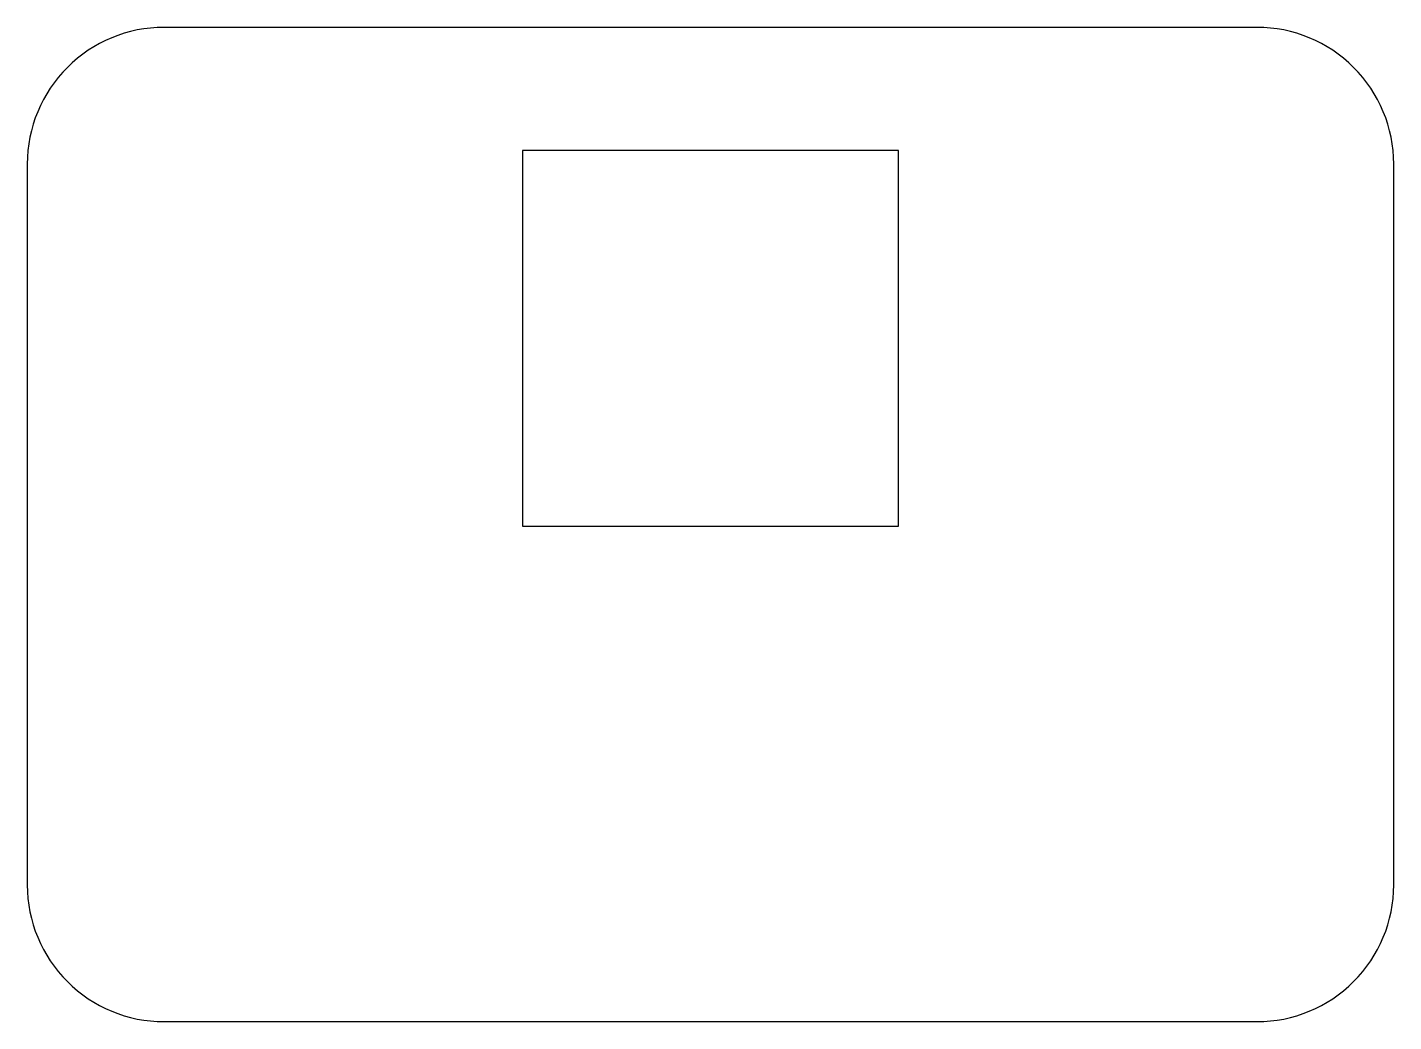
# Model space of a CAD drawing. Header units: millimetres. Extents: x -10 to 10, y -10 to 4.5.
import ezdxf

# ---------------------------------------------------------------- set-up
doc = ezdxf.new("R2010")
doc.units = ezdxf.units.MM
doc.layers.get('0').update_dxf_attribs({"linetype": 'CONTINUOUS'})

msp = doc.modelspace()

# ---------------------------------------------------------------- linework, layer by layer
msp.add_lwpolyline([(10, 2.55, 0.414214), (8, 4.55), (-8, 4.55, 0.414214), (-10, 2.55), (-10, -8, 0.414214), (-8, -10), (8, -10, 0.414214), (10, -8)], format="xyb", close=True)
msp.add_lwpolyline([(2.75, 2.75), (-2.75, 2.75), (-2.75, -2.75), (2.75, -2.75)], close=True)

doc.saveas('drawing.dxf')
